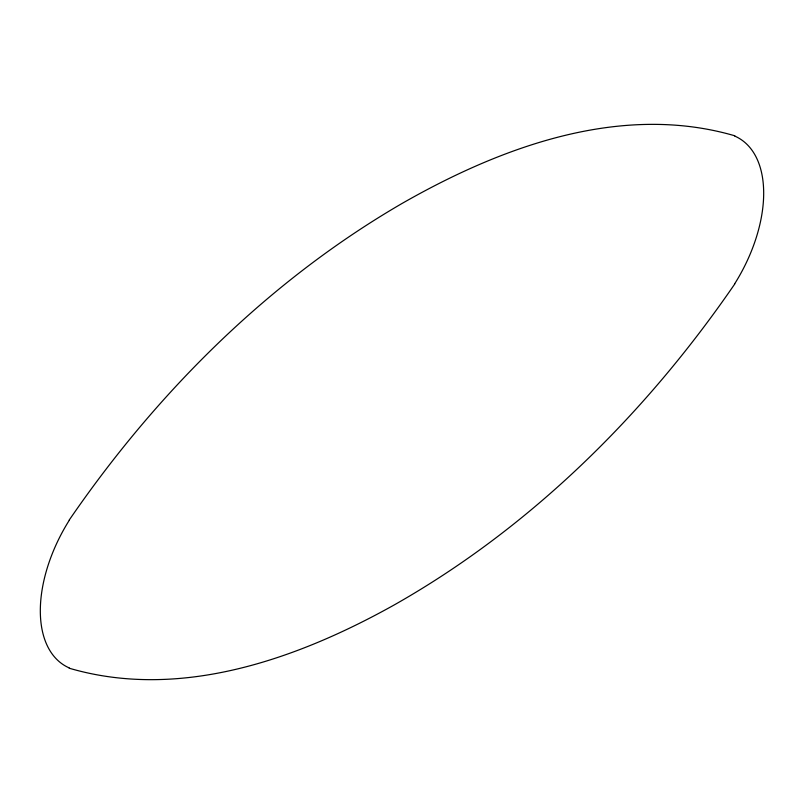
<?xml version="1.0" encoding="UTF-8"?>
<svg xmlns="http://www.w3.org/2000/svg" width="804" height="804" viewBox="0 0 804 804"><rect width="100%" height="100%" fill="white"/><g stroke="black" fill="none" stroke-linecap="round" stroke-linejoin="round"><path stroke-width="1.21" d="M69.214 520.057C156.358 393.035 268.285 281.119 402 203.492C500.872 146.951 620.748 102.54 734.786 135.786M734.786 283.943C645.944 413.407 531.354 527.273 394.181 604.96C297.199 659.089 180.176 700.716 69.214 668.214M734.655 136.037A120.319 69.466 -60 0 1 734.655 283.842M69.345 667.963A120.319 69.466 -60 0 1 69.345 520.158"/></g></svg>
